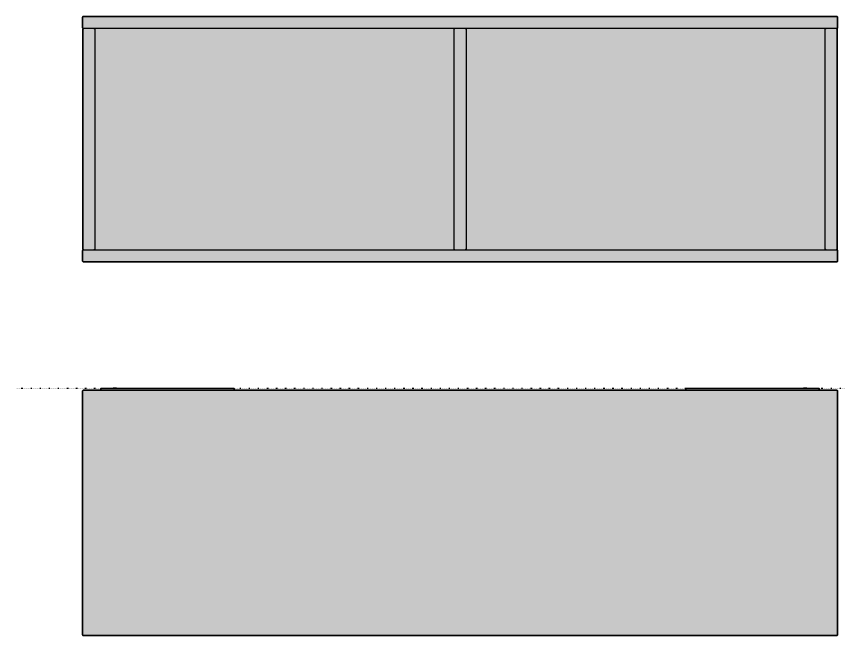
# Model space of a CAD drawing. Header units: millimetres. Extents: x 50 to 2013, y -590 to 440.
# Drawn here: x 50 to 1357, y -590 to 394 of the extents above; entities that cross this region are included whole.
import ezdxf

# ---------------------------------------------------------------- set-up
doc = ezdxf.new("R2010")
doc.units = ezdxf.units.MM
doc.linetypes.add('Dots', pattern=[1, 0, -1])
doc.layers.add('Blocks', color=7, linetype='Continuous')
doc.layers.add('Blocks$Fill', color=7, linetype='Continuous', true_color=0xffffff)
for name, color, linetype, lineweight, true_color in [('Blocks$Inner', 7, 'Continuous', 25, 0x007f00), ('Blocks$Outline', 7, 'Continuous', 35, 0xff3f3f), ('Groud', 7, 'Dots', 25, 0x243775)]:
    doc.layers.add(name, color=color, linetype=linetype, lineweight=lineweight, true_color=true_color)

# ---------------------------------------------------------------- blocks, each defined once
blk = doc.blocks.new('Colour Wall Cabinet M Front')
at = {"layer": 'Blocks$Fill'}
blk.add_hatch(color=256, dxfattribs=at).paths.add_polyline_path([(156.7, 375.4), (156.6, 375.4), (156.5, 375.4), (156.5, 375.4), (156.4, 375.4), (156.4, 375.4), (156.3, 375.5), (156.3, 375.5), (156.2, 375.5), (156.2, 375.5), (156.1, 375.5), (156.1, 375.5), (156, 375.6), (156, 375.6), (156, 375.6), (155.9, 375.6), (155.9, 375.7), (155.8, 375.7), (155.8, 375.7), (155.8, 375.8), (155.7, 375.8), (155.7, 375.8), (155.6, 375.9), (155.6, 375.9), (155.6, 376), (155.5, 376), (155.5, 376), (155.5, 376.1), (155.5, 376.1), (155.4, 376.2), (155.4, 376.2), (155.4, 376.3), (155.4, 376.3), (155.3, 376.4), (155.3, 376.4), (155.3, 376.4), (155.3, 376.5), (155.3, 376.5), (155.3, 376.6), (155.3, 376.6), (155.3, 376.7), (155.2, 376.7), (155.2, 376.8), (155.2, 376.9), (155.2, 376.9), (155.2, 393), (155.2, 393), (155.2, 393.1), (155.3, 393.1), (155.3, 393.2), (155.3, 393.2), (155.3, 393.3), (155.3, 393.3), (155.3, 393.4), (155.3, 393.4), (155.3, 393.5), (155.4, 393.5), (155.4, 393.5), (155.4, 393.6), (155.4, 393.6), (155.5, 393.7), (155.5, 393.7), (155.5, 393.8), (155.5, 393.8), (155.6, 393.8), (155.6, 393.9), (155.6, 393.9), (155.7, 394), (155.7, 394), (155.8, 394), (155.8, 394.1), (155.8, 394.1), (155.9, 394.1), (155.9, 394.2), (156, 394.2), (156, 394.2), (156, 394.2), (156.1, 394.3), (156.1, 394.3), (156.2, 394.3), (156.2, 394.3), (156.3, 394.3), (156.3, 394.3), (156.4, 394.4), (156.4, 394.4), (156.5, 394.4), (156.5, 394.4), (156.6, 394.4), (156.6, 394.4), (156.7, 394.4), (156.7, 394.4), (1353.8, 394.4), (1353.8, 394.4), (1353.9, 394.4), (1353.9, 394.4), (1354, 394.4), (1354, 394.4), (1354.1, 394.4), (1354.1, 394.3), (1354.2, 394.3), (1354.2, 394.3), (1354.3, 394.3), (1354.3, 394.3), (1354.4, 394.3), (1354.4, 394.2), (1354.5, 394.2), (1354.5, 394.2), (1354.6, 394.2), (1354.6, 394.1), (1354.6, 394.1), (1354.7, 394.1), (1354.7, 394), (1354.8, 394), (1354.8, 394), (1354.8, 393.9), (1354.9, 393.9), (1354.9, 393.8), (1354.9, 393.8), (1355, 393.8), (1355, 393.7), (1355, 393.7), (1355, 393.6), (1355.1, 393.6), (1355.1, 393.5), (1355.1, 393.5), (1355.1, 393.5), (1355.2, 393.4), (1355.2, 393.4), (1355.2, 393.3), (1355.2, 393.3), (1355.2, 393.2), (1355.2, 393.2), (1355.2, 393.1), (1355.2, 393.1), (1355.2, 393), (1355.2, 393), (1355.2, 392.9), (1355.2, 376.9), (1355.2, 376.8), (1355.2, 376.7), (1355.2, 376.7), (1355.2, 376.6), (1355.2, 376.6), (1355.2, 376.5), (1355.2, 376.5), (1355.2, 376.4), (1355.2, 376.4), (1355.1, 376.4), (1355.1, 376.3), (1355.1, 376.3), (1355.1, 376.2), (1355, 376.2), (1355, 376.1), (1355, 376.1), (1355, 376), (1354.9, 376), (1354.9, 376), (1354.9, 375.9), (1354.8, 375.9), (1354.8, 375.8), (1354.8, 375.8), (1354.7, 375.8), (1354.7, 375.7), (1354.6, 375.7), (1354.6, 375.7), (1354.6, 375.6), (1354.5, 375.6), (1354.5, 375.6), (1354.4, 375.6), (1354.4, 375.5), (1354.3, 375.5), (1354.3, 375.5), (1354.2, 375.5), (1354.2, 375.5), (1354.1, 375.5), (1354.1, 375.4), (1354, 375.4), (1354, 375.4), (1353.9, 375.4), (1353.9, 375.4), (1353.8, 375.4), (1353.8, 375.4), (1353.7, 375.4), (1353.3, 375.4), (1353.3, 375.4), (1353.3, 375.4), (1353.4, 375.4), (1353.4, 375.4), (1353.5, 375.4), (1353.5, 375.4), (1353.6, 375.4), (1353.6, 375.3), (1353.7, 375.3), (1353.7, 375.3), (1353.8, 375.3), (1353.8, 375.3), (1353.9, 375.3), (1353.9, 375.2), (1354, 375.2), (1354, 375.2), (1354.1, 375.2), (1354.1, 375.1), (1354.1, 375.1), (1354.2, 375.1), (1354.2, 375), (1354.3, 375), (1354.3, 375), (1354.3, 374.9), (1354.4, 374.9), (1354.4, 374.8), (1354.4, 374.8), (1354.5, 374.8), (1354.5, 374.7), (1354.5, 374.7), (1354.5, 374.6), (1354.6, 374.6), (1354.6, 374.5), (1354.6, 374.5), (1354.6, 374.5), (1354.7, 374.4), (1354.7, 374.4), (1354.7, 374.3), (1354.7, 374.3), (1354.7, 374.2), (1354.7, 374.2), (1354.7, 374.1), (1354.7, 374.1), (1354.7, 374), (1354.7, 374), (1354.7, 373.9), (1354.7, 24.9), (1354.7, 24.8), (1354.7, 24.7), (1354.7, 24.7), (1354.7, 24.6), (1354.7, 24.6), (1354.7, 24.5), (1354.7, 24.5), (1354.7, 24.4), (1354.7, 24.4), (1354.6, 24.4), (1354.6, 24.3), (1354.6, 24.3), (1354.6, 24.2), (1354.5, 24.2), (1354.5, 24.1), (1354.5, 24.1), (1354.5, 24), (1354.4, 24), (1354.4, 24), (1354.4, 23.9), (1354.3, 23.9), (1354.3, 23.8), (1354.3, 23.8), (1354.2, 23.8), (1354.2, 23.7), (1354.1, 23.7), (1354.1, 23.7), (1354.1, 23.6), (1354, 23.6), (1354, 23.6), (1353.9, 23.6), (1353.9, 23.5), (1353.8, 23.5), (1353.8, 23.5), (1353.7, 23.5), (1353.7, 23.5), (1353.6, 23.5), (1353.6, 23.4), (1353.5, 23.4), (1353.5, 23.4), (1353.4, 23.4), (1353.4, 23.4), (1353.3, 23.4), (1353.3, 23.4), (1353.3, 23.4), (1353.8, 23.4), (1353.9, 23.4), (1353.9, 23.4), (1354, 23.4), (1354, 23.4), (1354.1, 23.4), (1354.1, 23.3), (1354.2, 23.3), (1354.2, 23.3), (1354.3, 23.3), (1354.3, 23.3), (1354.4, 23.3), (1354.4, 23.2), (1354.5, 23.2), (1354.5, 23.2), (1354.6, 23.2), (1354.6, 23.1), (1354.6, 23.1), (1354.7, 23.1), (1354.7, 23), (1354.8, 23), (1354.8, 23), (1354.8, 22.9), (1354.9, 22.9), (1354.9, 22.8), (1354.9, 22.8), (1355, 22.8), (1355, 22.7), (1355, 22.7), (1355, 22.6), (1355.1, 22.6), (1355.1, 22.5), (1355.1, 22.5), (1355.1, 22.5), (1355.2, 22.4), (1355.2, 22.4), (1355.2, 22.3), (1355.2, 22.3), (1355.2, 22.2), (1355.2, 22.2), (1355.2, 22.1), (1355.2, 22.1), (1355.2, 22), (1355.2, 22), (1355.2, 21.9), (1355.2, 5.9), (1355.2, 5.8), (1355.2, 5.7), (1355.2, 5.7), (1355.2, 5.6), (1355.2, 5.6), (1355.2, 5.5), (1355.2, 5.5), (1355.2, 5.4), (1355.2, 5.4), (1355.1, 5.4), (1355.1, 5.3), (1355.1, 5.3), (1355.1, 5.2), (1355, 5.2), (1355, 5.1), (1355, 5.1), (1355, 5), (1354.9, 5), (1354.9, 5), (1354.9, 4.9), (1354.8, 4.9), (1354.8, 4.8), (1354.8, 4.8), (1354.7, 4.8), (1354.7, 4.7), (1354.6, 4.7), (1354.6, 4.7), (1354.6, 4.6), (1354.5, 4.6), (1354.5, 4.6), (1354.4, 4.6), (1354.4, 4.5), (1354.3, 4.5), (1354.3, 4.5), (1354.2, 4.5), (1354.2, 4.5), (1354.1, 4.5), (1354.1, 4.4), (1354, 4.4), (1354, 4.4), (1353.9, 4.4), (1353.9, 4.4), (1353.8, 4.4), (1353.8, 4.4), (1353.7, 4.4), (156.7, 4.4), (156.6, 4.4), (156.6, 4.4), (156.5, 4.4), (156.5, 4.4), (156.4, 4.4), (156.4, 4.4), (156.3, 4.5), (156.3, 4.5), (156.2, 4.5), (156.2, 4.5), (156.1, 4.5), (156.1, 4.5), (156, 4.6), (156, 4.6), (156, 4.6), (155.9, 4.6), (155.9, 4.7), (155.8, 4.7), (155.8, 4.7), (155.8, 4.8), (155.7, 4.8), (155.7, 4.8), (155.6, 4.9), (155.6, 4.9), (155.6, 5), (155.5, 5), (155.5, 5), (155.5, 5.1), (155.5, 5.1), (155.4, 5.2), (155.4, 5.2), (155.4, 5.3), (155.4, 5.3), (155.3, 5.4), (155.3, 5.4), (155.3, 5.4), (155.3, 5.5), (155.3, 5.5), (155.3, 5.6), (155.3, 5.6), (155.3, 5.7), (155.2, 5.7), (155.2, 5.8), (155.2, 5.9), (155.2, 5.9), (155.2, 22), (155.2, 22), (155.2, 22.1), (155.3, 22.1), (155.3, 22.2), (155.3, 22.2), (155.3, 22.3), (155.3, 22.3), (155.3, 22.4), (155.3, 22.4), (155.3, 22.5), (155.4, 22.5), (155.4, 22.5), (155.4, 22.6), (155.4, 22.6), (155.5, 22.7), (155.5, 22.7), (155.5, 22.8), (155.5, 22.8), (155.6, 22.8), (155.6, 22.9), (155.6, 22.9), (155.7, 23), (155.7, 23), (155.8, 23), (155.8, 23.1), (155.8, 23.1), (155.9, 23.1), (155.9, 23.2), (156, 23.2), (156, 23.2), (156, 23.2), (156.1, 23.3), (156.1, 23.3), (156.2, 23.3), (156.2, 23.3), (156.3, 23.3), (156.3, 23.3), (156.4, 23.4), (156.4, 23.4), (156.5, 23.4), (156.5, 23.4), (156.6, 23.4), (156.6, 23.4), (156.7, 23.4), (156.7, 23.4), (157.2, 23.4), (157.2, 23.4), (157.1, 23.4), (157.1, 23.4), (157, 23.4), (157, 23.4), (156.9, 23.4), (156.9, 23.4), (156.8, 23.5), (156.8, 23.5), (156.7, 23.5), (156.7, 23.5), (156.6, 23.5), (156.6, 23.5), (156.5, 23.6), (156.5, 23.6), (156.5, 23.6), (156.4, 23.6), (156.4, 23.7), (156.3, 23.7), (156.3, 23.7), (156.3, 23.8), (156.2, 23.8), (156.2, 23.8), (156.1, 23.9), (156.1, 23.9), (156.1, 24), (156, 24), (156, 24), (156, 24.1), (156, 24.1), (155.9, 24.2), (155.9, 24.2), (155.9, 24.3), (155.9, 24.3), (155.8, 24.4), (155.8, 24.4), (155.8, 24.4), (155.8, 24.5), (155.8, 24.5), (155.8, 24.6), (155.8, 24.6), (155.8, 24.7), (155.7, 24.7), (155.7, 24.8), (155.7, 24.9), (155.7, 24.9), (155.7, 374), (155.7, 374), (155.7, 374.1), (155.8, 374.1), (155.8, 374.2), (155.8, 374.2), (155.8, 374.3), (155.8, 374.3), (155.8, 374.4), (155.8, 374.4), (155.8, 374.5), (155.9, 374.5), (155.9, 374.5), (155.9, 374.6), (155.9, 374.6), (156, 374.7), (156, 374.7), (156, 374.8), (156, 374.8), (156.1, 374.8), (156.1, 374.9), (156.1, 374.9), (156.2, 375), (156.2, 375), (156.3, 375), (156.3, 375.1), (156.3, 375.1), (156.4, 375.1), (156.4, 375.2), (156.5, 375.2), (156.5, 375.2), (156.5, 375.2), (156.6, 375.3), (156.6, 375.3), (156.7, 375.3), (156.7, 375.3), (156.8, 375.3), (156.8, 375.3), (156.9, 375.4), (156.9, 375.4), (157, 375.4), (157, 375.4), (157.1, 375.4), (157.1, 375.4), (157.2, 375.4), (157.2, 375.4)], flags=0)
at = {"layer": 'Blocks$Inner'}
for points in [[(156.7, 375.4), (156.6, 375.4), (156.6, 375.4), (156.5, 375.4), (156.5, 375.4), (156.4, 375.4), (156.4, 375.4), (156.3, 375.5), (156.3, 375.5), (156.2, 375.5), (156.2, 375.5), (156.1, 375.5), (156.1, 375.5), (156, 375.6), (156, 375.6), (156, 375.6), (155.9, 375.6), (155.9, 375.7), (155.8, 375.7), (155.8, 375.7), (155.8, 375.8), (155.7, 375.8), (155.7, 375.8), (155.6, 375.9), (155.6, 375.9), (155.6, 376), (155.5, 376), (155.5, 376), (155.5, 376.1), (155.5, 376.1), (155.4, 376.2), (155.4, 376.2), (155.4, 376.3), (155.4, 376.3), (155.3, 376.4), (155.3, 376.4), (155.3, 376.4), (155.3, 376.5), (155.3, 376.5), (155.3, 376.6), (155.3, 376.6), (155.3, 376.7), (155.2, 376.7), (155.2, 376.8), (155.2, 376.9), (155.2, 376.9), (155.2, 392.9), (155.2, 393), (155.2, 393), (155.2, 393.1), (155.3, 393.1), (155.3, 393.2), (155.3, 393.2), (155.3, 393.3), (155.3, 393.3), (155.3, 393.4), (155.3, 393.4), (155.3, 393.5), (155.4, 393.5), (155.4, 393.5), (155.4, 393.6), (155.4, 393.6), (155.5, 393.7), (155.5, 393.7), (155.5, 393.8), (155.5, 393.8), (155.6, 393.8), (155.6, 393.9), (155.6, 393.9), (155.7, 394), (155.7, 394), (155.8, 394), (155.8, 394.1), (155.8, 394.1), (155.9, 394.1), (155.9, 394.2), (156, 394.2), (156, 394.2), (156, 394.2), (156.1, 394.3), (156.1, 394.3), (156.2, 394.3), (156.2, 394.3), (156.3, 394.3), (156.3, 394.3), (156.4, 394.4), (156.4, 394.4), (156.5, 394.4), (156.5, 394.4), (156.6, 394.4), (156.6, 394.4), (156.7, 394.4), (156.7, 394.4), (1353.7, 394.4), (1353.8, 394.4), (1353.8, 394.4), (1353.9, 394.4), (1353.9, 394.4), (1354, 394.4), (1354, 394.4), (1354.1, 394.4), (1354.1, 394.3), (1354.2, 394.3), (1354.2, 394.3), (1354.3, 394.3), (1354.3, 394.3), (1354.4, 394.3), (1354.4, 394.2), (1354.5, 394.2), (1354.5, 394.2), (1354.6, 394.2), (1354.6, 394.1), (1354.6, 394.1), (1354.7, 394.1), (1354.7, 394), (1354.8, 394), (1354.8, 394), (1354.8, 393.9), (1354.9, 393.9), (1354.9, 393.8), (1354.9, 393.8), (1355, 393.8), (1355, 393.7), (1355, 393.7), (1355, 393.6), (1355.1, 393.6), (1355.1, 393.5), (1355.1, 393.5), (1355.1, 393.5), (1355.2, 393.4), (1355.2, 393.4), (1355.2, 393.3), (1355.2, 393.3), (1355.2, 393.2), (1355.2, 393.2), (1355.2, 393.1), (1355.2, 393.1), (1355.2, 393), (1355.2, 393), (1355.2, 392.9), (1355.2, 376.9), (1355.2, 376.9), (1355.2, 376.8), (1355.2, 376.7), (1355.2, 376.7), (1355.2, 376.6), (1355.2, 376.6), (1355.2, 376.5), (1355.2, 376.5), (1355.2, 376.4), (1355.2, 376.4), (1355.1, 376.4), (1355.1, 376.3), (1355.1, 376.3), (1355.1, 376.2), (1355, 376.2), (1355, 376.1), (1355, 376.1), (1355, 376), (1354.9, 376), (1354.9, 376), (1354.9, 375.9), (1354.8, 375.9), (1354.8, 375.8), (1354.8, 375.8), (1354.7, 375.8), (1354.7, 375.7), (1354.6, 375.7), (1354.6, 375.7), (1354.6, 375.6), (1354.5, 375.6), (1354.5, 375.6), (1354.4, 375.6), (1354.4, 375.5), (1354.3, 375.5), (1354.3, 375.5), (1354.2, 375.5), (1354.2, 375.5), (1354.1, 375.5), (1354.1, 375.4), (1354, 375.4), (1354, 375.4), (1353.9, 375.4), (1353.9, 375.4), (1353.8, 375.4), (1353.8, 375.4), (1353.7, 375.4), (156.7, 375.4)], [(1353.8, 23.4), (1353.8, 23.4), (1353.9, 23.4), (1353.9, 23.4), (1354, 23.4), (1354, 23.4), (1354.1, 23.4), (1354.1, 23.3), (1354.2, 23.3), (1354.2, 23.3), (1354.3, 23.3), (1354.3, 23.3), (1354.4, 23.3), (1354.4, 23.2), (1354.5, 23.2), (1354.5, 23.2), (1354.6, 23.2), (1354.6, 23.1), (1354.6, 23.1), (1354.7, 23.1), (1354.7, 23), (1354.8, 23), (1354.8, 23), (1354.8, 22.9), (1354.9, 22.9), (1354.9, 22.8), (1354.9, 22.8), (1355, 22.8), (1355, 22.7), (1355, 22.7), (1355, 22.6), (1355.1, 22.6), (1355.1, 22.5), (1355.1, 22.5), (1355.1, 22.5), (1355.2, 22.4), (1355.2, 22.4), (1355.2, 22.3), (1355.2, 22.3), (1355.2, 22.2), (1355.2, 22.2), (1355.2, 22.1), (1355.2, 22.1), (1355.2, 22), (1355.2, 22), (1355.2, 21.9), (1355.2, 5.9), (1355.2, 5.9), (1355.2, 5.8), (1355.2, 5.7), (1355.2, 5.7), (1355.2, 5.6), (1355.2, 5.6), (1355.2, 5.5), (1355.2, 5.5), (1355.2, 5.4), (1355.2, 5.4), (1355.1, 5.4), (1355.1, 5.3), (1355.1, 5.3), (1355.1, 5.2), (1355, 5.2), (1355, 5.1), (1355, 5.1), (1355, 5), (1354.9, 5), (1354.9, 5), (1354.9, 4.9), (1354.8, 4.9), (1354.8, 4.8), (1354.8, 4.8), (1354.7, 4.8), (1354.7, 4.7), (1354.6, 4.7), (1354.6, 4.7), (1354.6, 4.6), (1354.5, 4.6), (1354.5, 4.6), (1354.4, 4.6), (1354.4, 4.5), (1354.3, 4.5), (1354.3, 4.5), (1354.2, 4.5), (1354.2, 4.5), (1354.1, 4.5), (1354.1, 4.4), (1354, 4.4), (1354, 4.4), (1353.9, 4.4), (1353.9, 4.4), (1353.8, 4.4), (1353.8, 4.4), (1353.7, 4.4), (156.7, 4.4), (156.7, 4.4), (156.6, 4.4), (156.6, 4.4), (156.5, 4.4), (156.5, 4.4), (156.4, 4.4), (156.4, 4.4), (156.3, 4.5), (156.3, 4.5), (156.2, 4.5), (156.2, 4.5), (156.1, 4.5), (156.1, 4.5), (156, 4.6), (156, 4.6), (156, 4.6), (155.9, 4.6), (155.9, 4.7), (155.8, 4.7), (155.8, 4.7), (155.8, 4.8), (155.7, 4.8), (155.7, 4.8), (155.6, 4.9), (155.6, 4.9), (155.6, 5), (155.5, 5), (155.5, 5), (155.5, 5.1), (155.5, 5.1), (155.4, 5.2), (155.4, 5.2), (155.4, 5.3), (155.4, 5.3), (155.3, 5.4), (155.3, 5.4), (155.3, 5.4), (155.3, 5.5), (155.3, 5.5), (155.3, 5.6), (155.3, 5.6), (155.3, 5.7), (155.2, 5.7), (155.2, 5.8), (155.2, 5.9), (155.2, 5.9), (155.2, 21.9), (155.2, 22), (155.2, 22), (155.2, 22.1), (155.3, 22.1), (155.3, 22.2), (155.3, 22.2), (155.3, 22.3), (155.3, 22.3), (155.3, 22.4), (155.3, 22.4), (155.3, 22.5), (155.4, 22.5), (155.4, 22.5), (155.4, 22.6), (155.4, 22.6), (155.5, 22.7), (155.5, 22.7), (155.5, 22.8), (155.5, 22.8), (155.6, 22.8), (155.6, 22.9), (155.6, 22.9), (155.7, 23), (155.7, 23), (155.8, 23), (155.8, 23.1), (155.8, 23.1), (155.9, 23.1), (155.9, 23.2), (156, 23.2), (156, 23.2), (156, 23.2), (156.1, 23.3), (156.1, 23.3), (156.2, 23.3), (156.2, 23.3), (156.3, 23.3), (156.3, 23.3), (156.4, 23.4), (156.4, 23.4), (156.5, 23.4), (156.5, 23.4), (156.6, 23.4), (156.6, 23.4), (156.7, 23.4), (156.7, 23.4), (1353.7, 23.4)]]:
    blk.add_lwpolyline(points, close=True, dxfattribs=at)
for points in [[(157.2, 23.4), (157.2, 23.4), (157.1, 23.4), (157.1, 23.4), (157, 23.4), (157, 23.4), (156.9, 23.4), (156.9, 23.4), (156.8, 23.5), (156.8, 23.5), (156.7, 23.5), (156.7, 23.5), (156.6, 23.5), (156.6, 23.5), (156.5, 23.6), (156.5, 23.6), (156.5, 23.6), (156.4, 23.6), (156.4, 23.7), (156.3, 23.7), (156.3, 23.7), (156.3, 23.8), (156.2, 23.8), (156.2, 23.8), (156.1, 23.9), (156.1, 23.9), (156.1, 24), (156, 24), (156, 24), (156, 24.1), (156, 24.1), (155.9, 24.2), (155.9, 24.2), (155.9, 24.3), (155.9, 24.3), (155.8, 24.4), (155.8, 24.4), (155.8, 24.4), (155.8, 24.5), (155.8, 24.5), (155.8, 24.6), (155.8, 24.6), (155.8, 24.7), (155.7, 24.7), (155.7, 24.8), (155.7, 24.9), (155.7, 24.9), (155.7, 373.9), (155.7, 374), (155.7, 374), (155.7, 374.1), (155.8, 374.1), (155.8, 374.2), (155.8, 374.2), (155.8, 374.3), (155.8, 374.3), (155.8, 374.4), (155.8, 374.4), (155.8, 374.5), (155.9, 374.5), (155.9, 374.5), (155.9, 374.6), (155.9, 374.6), (156, 374.7), (156, 374.7), (156, 374.8), (156, 374.8), (156.1, 374.8), (156.1, 374.9), (156.1, 374.9), (156.2, 375), (156.2, 375), (156.3, 375), (156.3, 375.1), (156.3, 375.1), (156.4, 375.1), (156.4, 375.2), (156.5, 375.2), (156.5, 375.2), (156.5, 375.2), (156.6, 375.3), (156.6, 375.3), (156.7, 375.3), (156.7, 375.3), (156.8, 375.3), (156.8, 375.3), (156.9, 375.4), (156.9, 375.4), (157, 375.4), (157, 375.4), (157.1, 375.4), (157.1, 375.4), (157.2, 375.4), (157.2, 375.4)], [(173.2, 375.4), (173.3, 375.4), (173.3, 375.4), (173.4, 375.4), (173.4, 375.4), (173.5, 375.4), (173.5, 375.4), (173.6, 375.4), (173.6, 375.3), (173.7, 375.3), (173.7, 375.3), (173.8, 375.3), (173.8, 375.3), (173.9, 375.3), (173.9, 375.2), (174, 375.2), (174, 375.2), (174.1, 375.2), (174.1, 375.1), (174.1, 375.1), (174.2, 375.1), (174.2, 375), (174.3, 375), (174.3, 375), (174.3, 374.9), (174.4, 374.9), (174.4, 374.8), (174.4, 374.8), (174.5, 374.8), (174.5, 374.7), (174.5, 374.7), (174.5, 374.6), (174.6, 374.6), (174.6, 374.5), (174.6, 374.5), (174.6, 374.5), (174.7, 374.4), (174.7, 374.4), (174.7, 374.3), (174.7, 374.3), (174.7, 374.2), (174.7, 374.2), (174.7, 374.1), (174.7, 374.1), (174.7, 374), (174.7, 374), (174.7, 373.9), (174.7, 24.9), (174.7, 24.9), (174.7, 24.8), (174.7, 24.7), (174.7, 24.7), (174.7, 24.6), (174.7, 24.6), (174.7, 24.5), (174.7, 24.5), (174.7, 24.4), (174.7, 24.4), (174.6, 24.4), (174.6, 24.3), (174.6, 24.3), (174.6, 24.2), (174.5, 24.2), (174.5, 24.1), (174.5, 24.1), (174.5, 24), (174.4, 24), (174.4, 24), (174.4, 23.9), (174.3, 23.9), (174.3, 23.8), (174.3, 23.8), (174.2, 23.8), (174.2, 23.7), (174.1, 23.7), (174.1, 23.7), (174.1, 23.6), (174, 23.6), (174, 23.6), (173.9, 23.6), (173.9, 23.5), (173.8, 23.5), (173.8, 23.5), (173.7, 23.5), (173.7, 23.5), (173.6, 23.5), (173.6, 23.4), (173.5, 23.4), (173.5, 23.4), (173.4, 23.4), (173.4, 23.4), (173.3, 23.4), (173.3, 23.4), (173.2, 23.4)], [(747.2, 23.4), (747.2, 23.4), (747.1, 23.4), (747.1, 23.4), (747, 23.4), (747, 23.4), (746.9, 23.4), (746.9, 23.4), (746.8, 23.5), (746.8, 23.5), (746.7, 23.5), (746.7, 23.5), (746.6, 23.5), (746.6, 23.5), (746.5, 23.6), (746.5, 23.6), (746.5, 23.6), (746.4, 23.6), (746.4, 23.7), (746.3, 23.7), (746.3, 23.7), (746.3, 23.8), (746.2, 23.8), (746.2, 23.8), (746.1, 23.9), (746.1, 23.9), (746.1, 24), (746, 24), (746, 24), (746, 24.1), (746, 24.1), (745.9, 24.2), (745.9, 24.2), (745.9, 24.3), (745.9, 24.3), (745.8, 24.4), (745.8, 24.4), (745.8, 24.4), (745.8, 24.5), (745.8, 24.5), (745.8, 24.6), (745.8, 24.6), (745.8, 24.7), (745.7, 24.7), (745.7, 24.8), (745.7, 24.9), (745.7, 24.9), (745.7, 373.9), (745.7, 374), (745.7, 374), (745.7, 374.1), (745.8, 374.1), (745.8, 374.2), (745.8, 374.2), (745.8, 374.3), (745.8, 374.3), (745.8, 374.4), (745.8, 374.4), (745.8, 374.5), (745.9, 374.5), (745.9, 374.5), (745.9, 374.6), (745.9, 374.6), (746, 374.7), (746, 374.7), (746, 374.8), (746, 374.8), (746.1, 374.8), (746.1, 374.9), (746.1, 374.9), (746.2, 375), (746.2, 375), (746.3, 375), (746.3, 375.1), (746.3, 375.1), (746.4, 375.1), (746.4, 375.2), (746.5, 375.2), (746.5, 375.2), (746.5, 375.2), (746.6, 375.3), (746.6, 375.3), (746.7, 375.3), (746.7, 375.3), (746.8, 375.3), (746.8, 375.3), (746.9, 375.4), (746.9, 375.4), (747, 375.4), (747, 375.4), (747.1, 375.4), (747.1, 375.4), (747.2, 375.4), (747.2, 375.4)], [(763.2, 375.4), (763.3, 375.4), (763.3, 375.4), (763.4, 375.4), (763.4, 375.4), (763.5, 375.4), (763.5, 375.4), (763.6, 375.4), (763.6, 375.3), (763.7, 375.3), (763.7, 375.3), (763.8, 375.3), (763.8, 375.3), (763.9, 375.3), (763.9, 375.2), (764, 375.2), (764, 375.2), (764.1, 375.2), (764.1, 375.1), (764.1, 375.1), (764.2, 375.1), (764.2, 375), (764.3, 375), (764.3, 375), (764.3, 374.9), (764.4, 374.9), (764.4, 374.8), (764.4, 374.8), (764.5, 374.8), (764.5, 374.7), (764.5, 374.7), (764.5, 374.6), (764.6, 374.6), (764.6, 374.5), (764.6, 374.5), (764.6, 374.5), (764.7, 374.4), (764.7, 374.4), (764.7, 374.3), (764.7, 374.3), (764.7, 374.2), (764.7, 374.2), (764.7, 374.1), (764.7, 374.1), (764.7, 374), (764.7, 374), (764.7, 373.9), (764.7, 24.9), (764.7, 24.9), (764.7, 24.8), (764.7, 24.7), (764.7, 24.7), (764.7, 24.6), (764.7, 24.6), (764.7, 24.5), (764.7, 24.5), (764.7, 24.4), (764.7, 24.4), (764.6, 24.4), (764.6, 24.3), (764.6, 24.3), (764.6, 24.2), (764.5, 24.2), (764.5, 24.1), (764.5, 24.1), (764.5, 24), (764.4, 24), (764.4, 24), (764.4, 23.9), (764.3, 23.9), (764.3, 23.8), (764.3, 23.8), (764.2, 23.8), (764.2, 23.7), (764.1, 23.7), (764.1, 23.7), (764.1, 23.6), (764, 23.6), (764, 23.6), (763.9, 23.6), (763.9, 23.5), (763.8, 23.5), (763.8, 23.5), (763.7, 23.5), (763.7, 23.5), (763.6, 23.5), (763.6, 23.4), (763.5, 23.4), (763.5, 23.4), (763.4, 23.4), (763.4, 23.4), (763.3, 23.4), (763.3, 23.4), (763.2, 23.4)], [(1337.2, 23.4), (1337.2, 23.4), (1337.1, 23.4), (1337.1, 23.4), (1337, 23.4), (1337, 23.4), (1336.9, 23.4), (1336.9, 23.4), (1336.8, 23.5), (1336.8, 23.5), (1336.7, 23.5), (1336.7, 23.5), (1336.6, 23.5), (1336.6, 23.5), (1336.5, 23.6), (1336.5, 23.6), (1336.5, 23.6), (1336.4, 23.6), (1336.4, 23.7), (1336.3, 23.7), (1336.3, 23.7), (1336.3, 23.8), (1336.2, 23.8), (1336.2, 23.8), (1336.1, 23.9), (1336.1, 23.9), (1336.1, 24), (1336, 24), (1336, 24), (1336, 24.1), (1336, 24.1), (1335.9, 24.2), (1335.9, 24.2), (1335.9, 24.3), (1335.9, 24.3), (1335.8, 24.4), (1335.8, 24.4), (1335.8, 24.4), (1335.8, 24.5), (1335.8, 24.5), (1335.8, 24.6), (1335.8, 24.6), (1335.8, 24.7), (1335.7, 24.7), (1335.7, 24.8), (1335.7, 24.9), (1335.7, 24.9), (1335.7, 373.9), (1335.7, 374), (1335.7, 374), (1335.7, 374.1), (1335.8, 374.1), (1335.8, 374.2), (1335.8, 374.2), (1335.8, 374.3), (1335.8, 374.3), (1335.8, 374.4), (1335.8, 374.4), (1335.8, 374.5), (1335.9, 374.5), (1335.9, 374.5), (1335.9, 374.6), (1335.9, 374.6), (1336, 374.7), (1336, 374.7), (1336, 374.8), (1336, 374.8), (1336.1, 374.8), (1336.1, 374.9), (1336.1, 374.9), (1336.2, 375), (1336.2, 375), (1336.3, 375), (1336.3, 375.1), (1336.3, 375.1), (1336.4, 375.1), (1336.4, 375.2), (1336.5, 375.2), (1336.5, 375.2), (1336.5, 375.2), (1336.6, 375.3), (1336.6, 375.3), (1336.7, 375.3), (1336.7, 375.3), (1336.8, 375.3), (1336.8, 375.3), (1336.9, 375.4), (1336.9, 375.4), (1337, 375.4), (1337, 375.4), (1337.1, 375.4), (1337.1, 375.4), (1337.2, 375.4), (1337.2, 375.4)], [(1353.2, 375.4), (1353.3, 375.4), (1353.3, 375.4), (1353.4, 375.4), (1353.4, 375.4), (1353.5, 375.4), (1353.5, 375.4), (1353.6, 375.4), (1353.6, 375.3), (1353.7, 375.3), (1353.7, 375.3), (1353.8, 375.3), (1353.8, 375.3), (1353.9, 375.3), (1353.9, 375.2), (1354, 375.2), (1354, 375.2), (1354.1, 375.2), (1354.1, 375.1), (1354.1, 375.1), (1354.2, 375.1), (1354.2, 375), (1354.3, 375), (1354.3, 375), (1354.3, 374.9), (1354.4, 374.9), (1354.4, 374.8), (1354.4, 374.8), (1354.5, 374.8), (1354.5, 374.7), (1354.5, 374.7), (1354.5, 374.6), (1354.6, 374.6), (1354.6, 374.5), (1354.6, 374.5), (1354.6, 374.5), (1354.7, 374.4), (1354.7, 374.4), (1354.7, 374.3), (1354.7, 374.3), (1354.7, 374.2), (1354.7, 374.2), (1354.7, 374.1), (1354.7, 374.1), (1354.7, 374), (1354.7, 374), (1354.7, 373.9), (1354.7, 24.9), (1354.7, 24.9), (1354.7, 24.8), (1354.7, 24.7), (1354.7, 24.7), (1354.7, 24.6), (1354.7, 24.6), (1354.7, 24.5), (1354.7, 24.5), (1354.7, 24.4), (1354.7, 24.4), (1354.6, 24.4), (1354.6, 24.3), (1354.6, 24.3), (1354.6, 24.2), (1354.5, 24.2), (1354.5, 24.1), (1354.5, 24.1), (1354.5, 24), (1354.4, 24), (1354.4, 24), (1354.4, 23.9), (1354.3, 23.9), (1354.3, 23.8), (1354.3, 23.8), (1354.2, 23.8), (1354.2, 23.7), (1354.1, 23.7), (1354.1, 23.7), (1354.1, 23.6), (1354, 23.6), (1354, 23.6), (1353.9, 23.6), (1353.9, 23.5), (1353.8, 23.5), (1353.8, 23.5), (1353.7, 23.5), (1353.7, 23.5), (1353.6, 23.5), (1353.6, 23.4), (1353.5, 23.4), (1353.5, 23.4), (1353.4, 23.4), (1353.4, 23.4), (1353.3, 23.4), (1353.3, 23.4), (1353.2, 23.4)]]:
    blk.add_lwpolyline(points, dxfattribs=at)
at = {"layer": 'Blocks$Outline'}
for points in [[(156.7, 375.4), (156.6, 375.4), (156.6, 375.4), (156.5, 375.4), (156.5, 375.4), (156.4, 375.4), (156.4, 375.4), (156.3, 375.5), (156.3, 375.5), (156.2, 375.5), (156.2, 375.5), (156.1, 375.5), (156.1, 375.5), (156, 375.6), (156, 375.6), (156, 375.6), (155.9, 375.6), (155.9, 375.7), (155.8, 375.7), (155.8, 375.7), (155.8, 375.8), (155.7, 375.8), (155.7, 375.8), (155.6, 375.9), (155.6, 375.9), (155.6, 376), (155.5, 376), (155.5, 376), (155.5, 376.1), (155.5, 376.1), (155.4, 376.2), (155.4, 376.2), (155.4, 376.3), (155.4, 376.3), (155.3, 376.4), (155.3, 376.4), (155.3, 376.4), (155.3, 376.5), (155.3, 376.5), (155.3, 376.6), (155.3, 376.6), (155.3, 376.7), (155.2, 376.7), (155.2, 376.8), (155.2, 376.9), (155.2, 376.9), (155.2, 392.9), (155.2, 393), (155.2, 393), (155.2, 393.1), (155.3, 393.1), (155.3, 393.2), (155.3, 393.2), (155.3, 393.3), (155.3, 393.3), (155.3, 393.4), (155.3, 393.4), (155.3, 393.5), (155.4, 393.5), (155.4, 393.5), (155.4, 393.6), (155.4, 393.6), (155.5, 393.7), (155.5, 393.7), (155.5, 393.8), (155.5, 393.8), (155.6, 393.8), (155.6, 393.9), (155.6, 393.9), (155.7, 394), (155.7, 394), (155.8, 394), (155.8, 394.1), (155.8, 394.1), (155.9, 394.1), (155.9, 394.2), (156, 394.2), (156, 394.2), (156, 394.2), (156.1, 394.3), (156.1, 394.3), (156.2, 394.3), (156.2, 394.3), (156.3, 394.3), (156.3, 394.3), (156.4, 394.4), (156.4, 394.4), (156.5, 394.4), (156.5, 394.4), (156.6, 394.4), (156.6, 394.4), (156.7, 394.4), (156.7, 394.4), (1353.7, 394.4), (1353.8, 394.4), (1353.8, 394.4), (1353.9, 394.4), (1353.9, 394.4), (1354, 394.4), (1354, 394.4), (1354.1, 394.4), (1354.1, 394.3), (1354.2, 394.3), (1354.2, 394.3), (1354.3, 394.3), (1354.3, 394.3), (1354.4, 394.3), (1354.4, 394.2), (1354.5, 394.2), (1354.5, 394.2), (1354.6, 394.2), (1354.6, 394.1), (1354.6, 394.1), (1354.7, 394.1), (1354.7, 394), (1354.8, 394), (1354.8, 394), (1354.8, 393.9), (1354.9, 393.9), (1354.9, 393.8), (1354.9, 393.8), (1355, 393.8), (1355, 393.7), (1355, 393.7), (1355, 393.6), (1355.1, 393.6), (1355.1, 393.5), (1355.1, 393.5), (1355.1, 393.5), (1355.2, 393.4), (1355.2, 393.4), (1355.2, 393.3), (1355.2, 393.3), (1355.2, 393.2), (1355.2, 393.2), (1355.2, 393.1), (1355.2, 393.1), (1355.2, 393), (1355.2, 393), (1355.2, 392.9), (1355.2, 376.9), (1355.2, 376.9), (1355.2, 376.8), (1355.2, 376.7), (1355.2, 376.7), (1355.2, 376.6), (1355.2, 376.6), (1355.2, 376.5), (1355.2, 376.5), (1355.2, 376.4), (1355.2, 376.4), (1355.1, 376.4), (1355.1, 376.3), (1355.1, 376.3), (1355.1, 376.2), (1355, 376.2), (1355, 376.1), (1355, 376.1), (1355, 376), (1354.9, 376), (1354.9, 376), (1354.9, 375.9), (1354.8, 375.9), (1354.8, 375.8), (1354.8, 375.8), (1354.7, 375.8), (1354.7, 375.7), (1354.6, 375.7), (1354.6, 375.7), (1354.6, 375.6), (1354.5, 375.6), (1354.5, 375.6), (1354.4, 375.6), (1354.4, 375.5), (1354.3, 375.5), (1354.3, 375.5), (1354.2, 375.5), (1354.2, 375.5), (1354.1, 375.5), (1354.1, 375.4), (1354, 375.4), (1354, 375.4), (1353.9, 375.4), (1353.9, 375.4), (1353.8, 375.4), (1353.8, 375.4), (1353.7, 375.4), (1353.3, 375.4)], [(157.2, 23.4), (157.2, 23.4), (157.1, 23.4), (157.1, 23.4), (157, 23.4), (157, 23.4), (156.9, 23.4), (156.9, 23.4), (156.8, 23.5), (156.8, 23.5), (156.7, 23.5), (156.7, 23.5), (156.6, 23.5), (156.6, 23.5), (156.5, 23.6), (156.5, 23.6), (156.5, 23.6), (156.4, 23.6), (156.4, 23.7), (156.3, 23.7), (156.3, 23.7), (156.3, 23.8), (156.2, 23.8), (156.2, 23.8), (156.1, 23.9), (156.1, 23.9), (156.1, 24), (156, 24), (156, 24), (156, 24.1), (156, 24.1), (155.9, 24.2), (155.9, 24.2), (155.9, 24.3), (155.9, 24.3), (155.8, 24.4), (155.8, 24.4), (155.8, 24.4), (155.8, 24.5), (155.8, 24.5), (155.8, 24.6), (155.8, 24.6), (155.8, 24.7), (155.7, 24.7), (155.7, 24.8), (155.7, 24.9), (155.7, 24.9), (155.7, 373.9), (155.7, 374), (155.7, 374), (155.7, 374.1), (155.8, 374.1), (155.8, 374.2), (155.8, 374.2), (155.8, 374.3), (155.8, 374.3), (155.8, 374.4), (155.8, 374.4), (155.8, 374.5), (155.9, 374.5), (155.9, 374.5), (155.9, 374.6), (155.9, 374.6), (156, 374.7), (156, 374.7), (156, 374.8), (156, 374.8), (156.1, 374.8), (156.1, 374.9), (156.1, 374.9), (156.2, 375), (156.2, 375), (156.3, 375), (156.3, 375.1), (156.3, 375.1), (156.4, 375.1), (156.4, 375.2), (156.5, 375.2), (156.5, 375.2), (156.5, 375.2), (156.6, 375.3), (156.6, 375.3), (156.7, 375.3), (156.7, 375.3), (156.8, 375.3), (156.8, 375.3), (156.9, 375.4), (156.9, 375.4), (157, 375.4), (157, 375.4), (157.1, 375.4), (157.1, 375.4), (157.2, 375.4), (157.2, 375.4)], [(157.2, 375.4), (156.7, 375.4), (156.7, 375.4)], [(1353.3, 375.4), (1353.3, 375.4), (1353.3, 375.4), (1353.4, 375.4), (1353.4, 375.4), (1353.5, 375.4), (1353.5, 375.4), (1353.6, 375.4), (1353.6, 375.3), (1353.7, 375.3), (1353.7, 375.3), (1353.8, 375.3), (1353.8, 375.3), (1353.9, 375.3), (1353.9, 375.2), (1354, 375.2), (1354, 375.2), (1354.1, 375.2), (1354.1, 375.1), (1354.1, 375.1), (1354.2, 375.1), (1354.2, 375), (1354.3, 375), (1354.3, 375), (1354.3, 374.9), (1354.4, 374.9), (1354.4, 374.8), (1354.4, 374.8), (1354.5, 374.8), (1354.5, 374.7), (1354.5, 374.7), (1354.5, 374.6), (1354.6, 374.6), (1354.6, 374.5), (1354.6, 374.5), (1354.6, 374.5), (1354.7, 374.4), (1354.7, 374.4), (1354.7, 374.3), (1354.7, 374.3), (1354.7, 374.2), (1354.7, 374.2), (1354.7, 374.1), (1354.7, 374.1), (1354.7, 374), (1354.7, 374), (1354.7, 373.9), (1354.7, 24.9), (1354.7, 24.9), (1354.7, 24.8), (1354.7, 24.7), (1354.7, 24.7), (1354.7, 24.6), (1354.7, 24.6), (1354.7, 24.5), (1354.7, 24.5), (1354.7, 24.4), (1354.7, 24.4), (1354.6, 24.4), (1354.6, 24.3), (1354.6, 24.3), (1354.6, 24.2), (1354.5, 24.2), (1354.5, 24.1), (1354.5, 24.1), (1354.5, 24), (1354.4, 24), (1354.4, 24), (1354.4, 23.9), (1354.3, 23.9), (1354.3, 23.8), (1354.3, 23.8), (1354.2, 23.8), (1354.2, 23.7), (1354.1, 23.7), (1354.1, 23.7), (1354.1, 23.6), (1354, 23.6), (1354, 23.6), (1353.9, 23.6), (1353.9, 23.5), (1353.8, 23.5), (1353.8, 23.5), (1353.7, 23.5), (1353.7, 23.5), (1353.6, 23.5), (1353.6, 23.4), (1353.5, 23.4), (1353.5, 23.4), (1353.4, 23.4), (1353.4, 23.4), (1353.3, 23.4), (1353.3, 23.4), (1353.3, 23.4)], [(1353.8, 23.4), (1353.8, 23.4), (1353.9, 23.4), (1353.9, 23.4), (1354, 23.4), (1354, 23.4), (1354.1, 23.4), (1354.1, 23.3), (1354.2, 23.3), (1354.2, 23.3), (1354.3, 23.3), (1354.3, 23.3), (1354.4, 23.3), (1354.4, 23.2), (1354.5, 23.2), (1354.5, 23.2), (1354.6, 23.2), (1354.6, 23.1), (1354.6, 23.1), (1354.7, 23.1), (1354.7, 23), (1354.8, 23), (1354.8, 23), (1354.8, 22.9), (1354.9, 22.9), (1354.9, 22.8), (1354.9, 22.8), (1355, 22.8), (1355, 22.7), (1355, 22.7), (1355, 22.6), (1355.1, 22.6), (1355.1, 22.5), (1355.1, 22.5), (1355.1, 22.5), (1355.2, 22.4), (1355.2, 22.4), (1355.2, 22.3), (1355.2, 22.3), (1355.2, 22.2), (1355.2, 22.2), (1355.2, 22.1), (1355.2, 22.1), (1355.2, 22), (1355.2, 22), (1355.2, 21.9), (1355.2, 5.9), (1355.2, 5.9), (1355.2, 5.8), (1355.2, 5.7), (1355.2, 5.7), (1355.2, 5.6), (1355.2, 5.6), (1355.2, 5.5), (1355.2, 5.5), (1355.2, 5.4), (1355.2, 5.4), (1355.1, 5.4), (1355.1, 5.3), (1355.1, 5.3), (1355.1, 5.2), (1355, 5.2), (1355, 5.1), (1355, 5.1), (1355, 5), (1354.9, 5), (1354.9, 5), (1354.9, 4.9), (1354.8, 4.9), (1354.8, 4.8), (1354.8, 4.8), (1354.7, 4.8), (1354.7, 4.7), (1354.6, 4.7), (1354.6, 4.7), (1354.6, 4.6), (1354.5, 4.6), (1354.5, 4.6), (1354.4, 4.6), (1354.4, 4.5), (1354.3, 4.5), (1354.3, 4.5), (1354.2, 4.5), (1354.2, 4.5), (1354.1, 4.5), (1354.1, 4.4), (1354, 4.4), (1354, 4.4), (1353.9, 4.4), (1353.9, 4.4), (1353.8, 4.4), (1353.8, 4.4), (1353.7, 4.4), (156.7, 4.4), (156.7, 4.4), (156.6, 4.4), (156.6, 4.4), (156.5, 4.4), (156.5, 4.4), (156.4, 4.4), (156.4, 4.4), (156.3, 4.5), (156.3, 4.5), (156.2, 4.5), (156.2, 4.5), (156.1, 4.5), (156.1, 4.5), (156, 4.6), (156, 4.6), (156, 4.6), (155.9, 4.6), (155.9, 4.7), (155.8, 4.7), (155.8, 4.7), (155.8, 4.8), (155.7, 4.8), (155.7, 4.8), (155.6, 4.9), (155.6, 4.9), (155.6, 5), (155.5, 5), (155.5, 5), (155.5, 5.1), (155.5, 5.1), (155.4, 5.2), (155.4, 5.2), (155.4, 5.3), (155.4, 5.3), (155.3, 5.4), (155.3, 5.4), (155.3, 5.4), (155.3, 5.5), (155.3, 5.5), (155.3, 5.6), (155.3, 5.6), (155.3, 5.7), (155.2, 5.7), (155.2, 5.8), (155.2, 5.9), (155.2, 5.9), (155.2, 21.9), (155.2, 22), (155.2, 22), (155.2, 22.1), (155.3, 22.1), (155.3, 22.2), (155.3, 22.2), (155.3, 22.3), (155.3, 22.3), (155.3, 22.4), (155.3, 22.4), (155.3, 22.5), (155.4, 22.5), (155.4, 22.5), (155.4, 22.6), (155.4, 22.6), (155.5, 22.7), (155.5, 22.7), (155.5, 22.8), (155.5, 22.8), (155.6, 22.8), (155.6, 22.9), (155.6, 22.9), (155.7, 23), (155.7, 23), (155.8, 23), (155.8, 23.1), (155.8, 23.1), (155.9, 23.1), (155.9, 23.2), (156, 23.2), (156, 23.2), (156, 23.2), (156.1, 23.3), (156.1, 23.3), (156.2, 23.3), (156.2, 23.3), (156.3, 23.3), (156.3, 23.3), (156.4, 23.4), (156.4, 23.4), (156.5, 23.4), (156.5, 23.4), (156.6, 23.4), (156.6, 23.4), (156.7, 23.4), (156.7, 23.4), (157.2, 23.4)], [(1353.3, 23.4), (1353.7, 23.4), (1353.8, 23.4)]]:
    blk.add_lwpolyline(points, dxfattribs=at)
blk = doc.blocks.new('Colour Wall Cabinet M Top')
at = {"layer": 'Blocks$Fill'}
blk.add_hatch(color=256, dxfattribs=at).paths.add_polyline_path([(1237.3, 336), (1237.9, 336.2), (1238.1, 336.3), (1238.4, 336.4), (1238.7, 336.5), (1239, 336.6), (1239.3, 336.7), (1239.6, 336.7), (1239.9, 336.8), (1240.2, 336.8), (1240.5, 336.9), (1240.8, 336.9), (1241.1, 336.9), (1241.4, 336.9), (1241.7, 336.9), (1242, 336.9), (1242.3, 336.8), (1242.6, 336.8), (1242.9, 336.7), (1243.2, 336.7), (1243.5, 336.6), (1243.8, 336.5), (1244.1, 336.4), (1244.4, 336.3), (1244.6, 336.2), (1244.9, 336.1), (1245.2, 336), (1263.7, 336), (1263.7, 333.9), (1263.7, 333.4), (1291.3, 333.4), (1291.4, 333.4), (1291.5, 333.4), (1291.5, 333.4), (1291.6, 333.4), (1291.6, 333.3), (1291.7, 333.3), (1291.7, 333.3), (1291.8, 333.3), (1291.8, 333.3), (1291.8, 333.3), (1291.9, 333.2), (1291.9, 333.2), (1292, 333.2), (1292, 333.2), (1292.1, 333.1), (1292.1, 333.1), (1292.2, 333.1), (1292.2, 333.1), (1292.2, 333), (1292.3, 333), (1292.3, 333), (1292.3, 332.9), (1292.4, 332.9), (1292.4, 332.8), (1292.4, 332.8), (1292.5, 332.8), (1292.5, 332.7), (1292.5, 332.7), (1292.6, 332.6), (1292.6, 332.6), (1292.6, 332.5), (1292.6, 332.5), (1292.6, 332.4), (1292.7, 332.4), (1292.7, 332.3), (1292.7, 332.3), (1292.7, 332.2), (1292.7, 332.2), (1292.7, 332.1), (1292.7, 332.1), (1292.7, 332), (1292.7, 332), (1292.7, 331.9), (1292.7, 331.9), (1292.7, -55.2), (1292.7, -55.2), (1292.7, -55.3), (1292.7, -55.3), (1292.7, -55.4), (1292.7, -55.4), (1292.7, -55.5), (1292.7, -55.5), (1292.7, -55.6), (1292.7, -55.6), (1292.6, -55.7), (1292.6, -55.7), (1292.6, -55.8), (1292.6, -55.8), (1292.6, -55.8), (1292.5, -55.9), (1292.5, -55.9), (1292.5, -56), (1292.4, -56), (1292.4, -56.1), (1292.4, -56.1), (1292.3, -56.1), (1292.3, -56.2), (1292.3, -56.2), (1292.2, -56.2), (1292.2, -56.3), (1292.2, -56.3), (1292.1, -56.3), (1292.1, -56.4), (1292, -56.4), (1292, -56.4), (1291.9, -56.4), (1291.9, -56.5), (1291.8, -56.5), (1291.8, -56.5), (1291.8, -56.5), (1291.7, -56.5), (1291.7, -56.6), (1291.6, -56.6), (1291.6, -56.6), (1291.5, -56.6), (1291.5, -56.6), (1291.4, -56.6), (1291.4, -56.6), (1291.3, -56.6), (1291.2, -56.6), (94.2, -56.6), (94.1, -56.6), (94.1, -56.6), (94, -56.6), (94, -56.6), (93.9, -56.6), (93.9, -56.6), (93.8, -56.6), (93.8, -56.5), (93.7, -56.5), (93.7, -56.5), (93.7, -56.5), (93.6, -56.5), (93.6, -56.4), (93.5, -56.4), (93.5, -56.4), (93.4, -56.4), (93.4, -56.3), (93.3, -56.3), (93.3, -56.3), (93.3, -56.2), (93.2, -56.2), (93.2, -56.2), (93.2, -56.1), (93.1, -56.1), (93.1, -56.1), (93.1, -56), (93, -56), (93, -55.9), (93, -55.9), (92.9, -55.8), (92.9, -55.8), (92.9, -55.8), (92.9, -55.7), (92.9, -55.7), (92.8, -55.6), (92.8, -55.6), (92.8, -55.5), (92.8, -55.5), (92.8, -55.4), (92.8, -55.4), (92.8, -55.3), (92.8, -55.3), (92.8, -55.2), (92.7, -55.2), (92.7, -55.1), (92.7, 331.9), (92.8, 332), (92.8, 332), (92.8, 332.1), (92.8, 332.1), (92.8, 332.2), (92.8, 332.2), (92.8, 332.3), (92.8, 332.3), (92.8, 332.4), (92.9, 332.4), (92.9, 332.5), (92.9, 332.5), (92.9, 332.6), (92.9, 332.6), (93, 332.7), (93, 332.7), (93, 332.8), (93.1, 332.8), (93.1, 332.8), (93.1, 332.9), (93.2, 332.9), (93.2, 333), (93.2, 333), (93.3, 333), (93.3, 333.1), (93.3, 333.1), (93.4, 333.1), (93.4, 333.1), (93.5, 333.2), (93.5, 333.2), (93.6, 333.2), (93.6, 333.2), (93.7, 333.3), (93.7, 333.3), (93.7, 333.3), (93.8, 333.3), (93.8, 333.3), (93.9, 333.3), (93.9, 333.4), (94, 333.4), (94, 333.4), (94.1, 333.4), (94.1, 333.4), (94.2, 333.4), (94.2, 333.4), (121.7, 333.4), (121.7, 335.1), (121.7, 335.1), (121.7, 336.1), (140.5, 336.1), (141.1, 336.3), (141.3, 336.4), (141.6, 336.5), (141.9, 336.6), (142.2, 336.7), (142.5, 336.7), (142.9, 336.8), (143.2, 336.8), (143.5, 336.9), (143.8, 336.9), (144.1, 336.9), (144.4, 336.9), (144.7, 336.9), (145, 336.9), (145.3, 336.8), (145.6, 336.8), (146, 336.7), (146.3, 336.7), (146.6, 336.6), (146.9, 336.5), (147.2, 336.4), (147.4, 336.3), (147.7, 336.2), (148, 336.1), (333.7, 336.1), (333.7, 336), (333.7, 333.4), (1051.7, 333.4), (1051.7, 335.1), (1051.7, 335.1), (1051.7, 336)], flags=0)
at = {"layer": 'Blocks$Inner'}
blk.add_lwpolyline([(1291.3, 333.4), (1291.4, 333.4), (1291.4, 333.4), (1291.5, 333.4), (1291.5, 333.4), (1291.6, 333.4), (1291.6, 333.3), (1291.7, 333.3), (1291.7, 333.3), (1291.8, 333.3), (1291.8, 333.3), (1291.8, 333.3), (1291.9, 333.2), (1291.9, 333.2), (1292, 333.2), (1292, 333.2), (1292.1, 333.1), (1292.1, 333.1), (1292.2, 333.1), (1292.2, 333.1), (1292.2, 333), (1292.3, 333), (1292.3, 333), (1292.3, 332.9), (1292.4, 332.9), (1292.4, 332.8), (1292.4, 332.8), (1292.5, 332.8), (1292.5, 332.7), (1292.5, 332.7), (1292.6, 332.6), (1292.6, 332.6), (1292.6, 332.5), (1292.6, 332.5), (1292.6, 332.4), (1292.7, 332.4), (1292.7, 332.3), (1292.7, 332.3), (1292.7, 332.2), (1292.7, 332.2), (1292.7, 332.1), (1292.7, 332.1), (1292.7, 332), (1292.7, 332), (1292.7, 331.9), (1292.7, 331.9), (1292.7, -55.1), (1292.7, -55.2), (1292.7, -55.2), (1292.7, -55.3), (1292.7, -55.3), (1292.7, -55.4), (1292.7, -55.4), (1292.7, -55.5), (1292.7, -55.5), (1292.7, -55.6), (1292.7, -55.6), (1292.6, -55.7), (1292.6, -55.7), (1292.6, -55.8), (1292.6, -55.8), (1292.6, -55.8), (1292.5, -55.9), (1292.5, -55.9), (1292.5, -56), (1292.4, -56), (1292.4, -56.1), (1292.4, -56.1), (1292.3, -56.1), (1292.3, -56.2), (1292.3, -56.2), (1292.2, -56.2), (1292.2, -56.3), (1292.2, -56.3), (1292.1, -56.3), (1292.1, -56.4), (1292, -56.4), (1292, -56.4), (1291.9, -56.4), (1291.9, -56.5), (1291.8, -56.5), (1291.8, -56.5), (1291.8, -56.5), (1291.7, -56.5), (1291.7, -56.6), (1291.6, -56.6), (1291.6, -56.6), (1291.5, -56.6), (1291.5, -56.6), (1291.4, -56.6), (1291.4, -56.6), (1291.3, -56.6), (1291.2, -56.6), (94.2, -56.6), (94.2, -56.6), (94.1, -56.6), (94.1, -56.6), (94, -56.6), (94, -56.6), (93.9, -56.6), (93.9, -56.6), (93.8, -56.6), (93.8, -56.5), (93.7, -56.5), (93.7, -56.5), (93.7, -56.5), (93.6, -56.5), (93.6, -56.4), (93.5, -56.4), (93.5, -56.4), (93.4, -56.4), (93.4, -56.3), (93.3, -56.3), (93.3, -56.3), (93.3, -56.2), (93.2, -56.2), (93.2, -56.2), (93.2, -56.1), (93.1, -56.1), (93.1, -56.1), (93.1, -56), (93, -56), (93, -55.9), (93, -55.9), (92.9, -55.8), (92.9, -55.8), (92.9, -55.8), (92.9, -55.7), (92.9, -55.7), (92.8, -55.6), (92.8, -55.6), (92.8, -55.5), (92.8, -55.5), (92.8, -55.4), (92.8, -55.4), (92.8, -55.3), (92.8, -55.3), (92.8, -55.2), (92.7, -55.2), (92.7, -55.1), (92.7, 331.9), (92.7, 331.9), (92.8, 332), (92.8, 332), (92.8, 332.1), (92.8, 332.1), (92.8, 332.2), (92.8, 332.2), (92.8, 332.3), (92.8, 332.3), (92.8, 332.4), (92.9, 332.4), (92.9, 332.5), (92.9, 332.5), (92.9, 332.6), (92.9, 332.6), (93, 332.7), (93, 332.7), (93, 332.8), (93.1, 332.8), (93.1, 332.8), (93.1, 332.9), (93.2, 332.9), (93.2, 333), (93.2, 333), (93.3, 333), (93.3, 333.1), (93.3, 333.1), (93.4, 333.1), (93.4, 333.1), (93.5, 333.2), (93.5, 333.2), (93.6, 333.2), (93.6, 333.2), (93.7, 333.3), (93.7, 333.3), (93.7, 333.3), (93.8, 333.3), (93.8, 333.3), (93.9, 333.3), (93.9, 333.4), (94, 333.4), (94, 333.4), (94.1, 333.4), (94.1, 333.4), (94.2, 333.4), (94.2, 333.4), (1291.2, 333.4)], close=True, dxfattribs=at)
for points in [[(121.7, 335.1), (121.7, 335.1), (121.7, 335), (121.7, 333.4), (121.7, 333.9), (121.7, 333.9), (121.7, 336), (121.7, 336.1), (333.7, 336.1), (333.7, 336), (333.7, 333.9), (333.7, 333.9), (333.7, 333.4), (333.7, 335), (333.7, 335.1)], [(148, 336.1), (147.7, 336.2), (147.4, 336.3), (147.2, 336.4), (146.9, 336.5), (146.6, 336.6), (146.3, 336.7), (146, 336.7), (145.6, 336.8), (145.3, 336.8), (145, 336.9), (144.7, 336.9), (144.4, 336.9), (144.1, 336.9), (143.8, 336.9), (143.5, 336.9), (143.2, 336.8), (142.9, 336.8), (142.5, 336.7), (142.2, 336.7), (141.9, 336.6), (141.6, 336.5), (141.3, 336.4), (141.1, 336.3), (140.8, 336.2), (140.5, 336.1)], [(1051.7, 335.1), (1051.7, 335.1), (1051.7, 335), (1051.7, 333.4), (1051.7, 333.9), (1051.7, 333.9), (1051.7, 336), (1263.7, 336), (1263.7, 333.9), (1263.7, 333.9), (1263.7, 333.4), (1263.7, 335), (1263.7, 335.1)], [(1237.3, 336), (1237.6, 336.1), (1237.9, 336.2), (1238.1, 336.3), (1238.4, 336.4), (1238.7, 336.5), (1239, 336.6), (1239.3, 336.7), (1239.6, 336.7), (1239.9, 336.8), (1240.2, 336.8), (1240.5, 336.9), (1240.8, 336.9), (1241.1, 336.9), (1241.4, 336.9), (1241.7, 336.9), (1242, 336.9), (1242.3, 336.8), (1242.6, 336.8), (1242.9, 336.7), (1243.2, 336.7), (1243.5, 336.6), (1243.8, 336.5), (1244.1, 336.4), (1244.4, 336.3), (1244.6, 336.2), (1244.9, 336.1), (1245.2, 336)]]:
    blk.add_lwpolyline(points, dxfattribs=at)
at = {"layer": 'Blocks$Outline'}
for points in [[(1291.3, 333.4), (1291.4, 333.4), (1291.4, 333.4), (1291.5, 333.4), (1291.5, 333.4), (1291.6, 333.4), (1291.6, 333.3), (1291.7, 333.3), (1291.7, 333.3), (1291.8, 333.3), (1291.8, 333.3), (1291.8, 333.3), (1291.9, 333.2), (1291.9, 333.2), (1292, 333.2), (1292, 333.2), (1292.1, 333.1), (1292.1, 333.1), (1292.2, 333.1), (1292.2, 333.1), (1292.2, 333), (1292.3, 333), (1292.3, 333), (1292.3, 332.9), (1292.4, 332.9), (1292.4, 332.8), (1292.4, 332.8), (1292.5, 332.8), (1292.5, 332.7), (1292.5, 332.7), (1292.6, 332.6), (1292.6, 332.6), (1292.6, 332.5), (1292.6, 332.5), (1292.6, 332.4), (1292.7, 332.4), (1292.7, 332.3), (1292.7, 332.3), (1292.7, 332.2), (1292.7, 332.2), (1292.7, 332.1), (1292.7, 332.1), (1292.7, 332), (1292.7, 332), (1292.7, 331.9), (1292.7, 331.9), (1292.7, -55.1), (1292.7, -55.2), (1292.7, -55.2), (1292.7, -55.3), (1292.7, -55.3), (1292.7, -55.4), (1292.7, -55.4), (1292.7, -55.5), (1292.7, -55.5), (1292.7, -55.6), (1292.7, -55.6), (1292.6, -55.7), (1292.6, -55.7), (1292.6, -55.8), (1292.6, -55.8), (1292.6, -55.8), (1292.5, -55.9), (1292.5, -55.9), (1292.5, -56), (1292.4, -56), (1292.4, -56.1), (1292.4, -56.1), (1292.3, -56.1), (1292.3, -56.2), (1292.3, -56.2), (1292.2, -56.2), (1292.2, -56.3), (1292.2, -56.3), (1292.1, -56.3), (1292.1, -56.4), (1292, -56.4), (1292, -56.4), (1291.9, -56.4), (1291.9, -56.5), (1291.8, -56.5), (1291.8, -56.5), (1291.8, -56.5), (1291.7, -56.5), (1291.7, -56.6), (1291.6, -56.6), (1291.6, -56.6), (1291.5, -56.6), (1291.5, -56.6), (1291.4, -56.6), (1291.4, -56.6), (1291.3, -56.6), (1291.2, -56.6), (94.2, -56.6), (94.2, -56.6), (94.1, -56.6), (94.1, -56.6), (94, -56.6), (94, -56.6), (93.9, -56.6), (93.9, -56.6), (93.8, -56.6), (93.8, -56.5), (93.7, -56.5), (93.7, -56.5), (93.7, -56.5), (93.6, -56.5), (93.6, -56.4), (93.5, -56.4), (93.5, -56.4), (93.4, -56.4), (93.4, -56.3), (93.3, -56.3), (93.3, -56.3), (93.3, -56.2), (93.2, -56.2), (93.2, -56.2), (93.2, -56.1), (93.1, -56.1), (93.1, -56.1), (93.1, -56), (93, -56), (93, -55.9), (93, -55.9), (92.9, -55.8), (92.9, -55.8), (92.9, -55.8), (92.9, -55.7), (92.9, -55.7), (92.8, -55.6), (92.8, -55.6), (92.8, -55.5), (92.8, -55.5), (92.8, -55.4), (92.8, -55.4), (92.8, -55.3), (92.8, -55.3), (92.8, -55.2), (92.7, -55.2), (92.7, -55.1), (92.7, 331.9), (92.7, 331.9), (92.8, 332), (92.8, 332), (92.8, 332.1), (92.8, 332.1), (92.8, 332.2), (92.8, 332.2), (92.8, 332.3), (92.8, 332.3), (92.8, 332.4), (92.9, 332.4), (92.9, 332.5), (92.9, 332.5), (92.9, 332.6), (92.9, 332.6), (93, 332.7), (93, 332.7), (93, 332.8), (93.1, 332.8), (93.1, 332.8), (93.1, 332.9), (93.2, 332.9), (93.2, 333), (93.2, 333), (93.3, 333), (93.3, 333.1), (93.3, 333.1), (93.4, 333.1), (93.4, 333.1), (93.5, 333.2), (93.5, 333.2), (93.6, 333.2), (93.6, 333.2), (93.7, 333.3), (93.7, 333.3), (93.7, 333.3), (93.8, 333.3), (93.8, 333.3), (93.9, 333.3), (93.9, 333.4), (94, 333.4), (94, 333.4), (94.1, 333.4), (94.1, 333.4), (94.2, 333.4), (94.2, 333.4), (121.7, 333.4)], [(121.7, 335.1), (121.7, 336), (121.7, 336.1), (140.5, 336.1)], [(121.7, 333.4), (121.7, 335), (121.7, 335.1), (121.7, 335.1)], [(140.5, 336.1), (140.8, 336.2), (141.1, 336.3), (141.3, 336.4), (141.6, 336.5), (141.9, 336.6), (142.2, 336.7), (142.5, 336.7), (142.9, 336.8), (143.2, 336.8), (143.5, 336.9), (143.8, 336.9), (144.1, 336.9), (144.4, 336.9), (144.7, 336.9), (145, 336.9), (145.3, 336.8), (145.6, 336.8), (146, 336.7), (146.3, 336.7), (146.6, 336.6), (146.9, 336.5), (147.2, 336.4), (147.4, 336.3), (147.7, 336.2), (148, 336.1)], [(148, 336.1), (333.7, 336.1), (333.7, 336), (333.7, 333.9), (333.7, 333.9), (333.7, 333.4)], [(333.7, 333.4), (1051.7, 333.4)], [(1051.7, 335.1), (1051.7, 336), (1237.3, 336)], [(1051.7, 333.4), (1051.7, 335), (1051.7, 335.1), (1051.7, 335.1)], [(1237.3, 336), (1237.6, 336.1), (1237.9, 336.2), (1238.1, 336.3), (1238.4, 336.4), (1238.7, 336.5), (1239, 336.6), (1239.3, 336.7), (1239.6, 336.7), (1239.9, 336.8), (1240.2, 336.8), (1240.5, 336.9), (1240.8, 336.9), (1241.1, 336.9), (1241.4, 336.9), (1241.7, 336.9), (1242, 336.9), (1242.3, 336.8), (1242.6, 336.8), (1242.9, 336.7), (1243.2, 336.7), (1243.5, 336.6), (1243.8, 336.5), (1244.1, 336.4), (1244.4, 336.3), (1244.6, 336.2), (1244.9, 336.1), (1245.2, 336)], [(1245.2, 336), (1263.7, 336), (1263.7, 333.9), (1263.7, 333.9), (1263.7, 333.4)], [(1263.7, 333.4), (1291.2, 333.4), (1291.3, 333.4)]]:
    blk.add_lwpolyline(points, dxfattribs=at)

msp = doc.modelspace()

# ---------------------------------------------------------------- linework, layer by layer
at = {"layer": 'Groud'}
msp.add_lwpolyline([(1460.4, -197.3), (50.1, -197.3)], dxfattribs=at)

# ---------------------------------------------------------------- block references
at = {"layer": 'Blocks'}
for name, p in [('Colour Wall Cabinet M Front', (0, 0)), ('Colour Wall Cabinet M Top', (62.5, -533.3))]:
    msp.add_blockref(name, p, dxfattribs=at)

doc.saveas('drawing.dxf')
